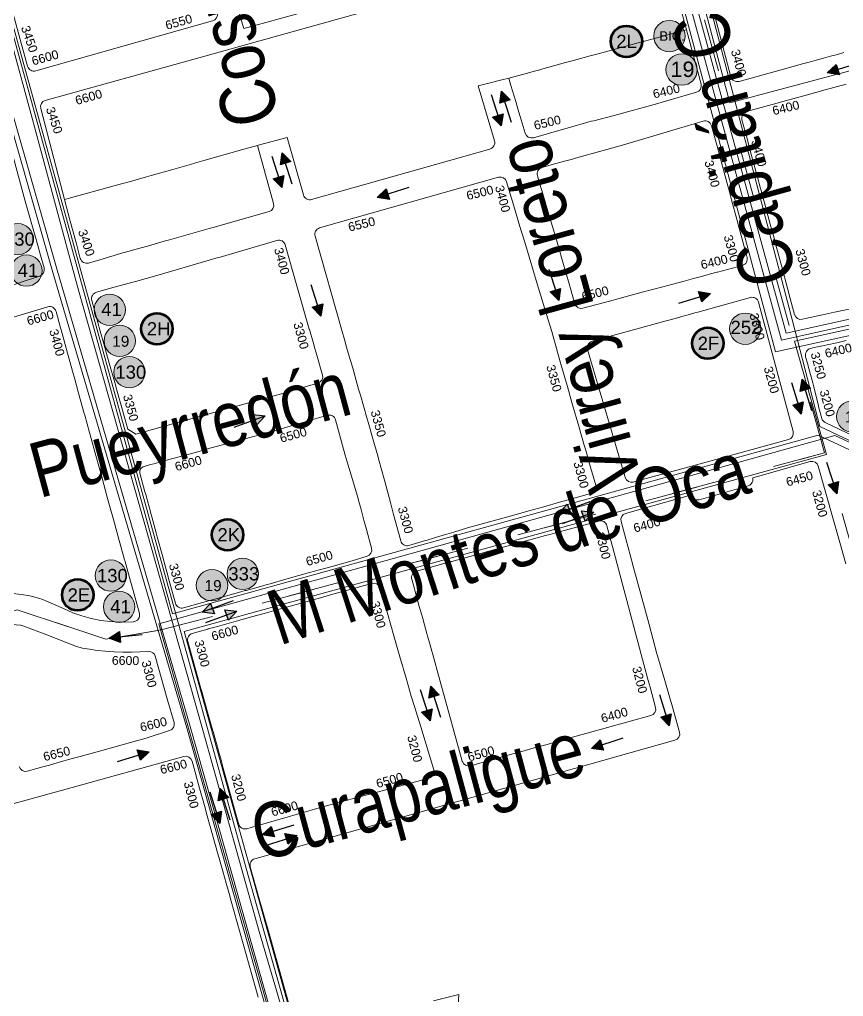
# Model space of a CAD drawing. Header units: millimetres. Extents: x 11558 to 23675, y 49449 to 61482.
# Drawn here: x 14315.5 to 14689.2, y 56535.2 to 56978.5 of the extents above; entities that cross this region are included whole.
import ezdxf

# ---------------------------------------------------------------- set-up
doc = ezdxf.new("R2010")
doc.units = ezdxf.units.MM
doc.linetypes.add('ACAD_ISO03W100', pattern=[30, 12, -18])
for name, color, linetype in [('0. plano base - nombres calles', 22, 'Continuous'), ('0. Plano Base - PLANO', 254, 'Continuous'), ('0. Plano base - sentido calles', 253, 'Continuous'), ('0.BARRIOS - DIVISIÓN', 12, 'ACAD_ISO03W100'), ('7. puesta en valor CC la lucila', 212, 'Continuous'), ('numeración', 7, 'Continuous')]:
    doc.layers.add(name, color=color, linetype=linetype)
for name, color, linetype, true_color in [('Linea 130 IDA', 7, 'Continuous', 0x26921c), ('Linea 130 REGRESO', 7, 'Continuous', 0x7a5c00), ('Linea 175', 7, 'Continuous', 0x1090da), ('Linea 19 Estación Carapachay', 7, 'Continuous', 0xa80000), ('Linea 19 Plaza Miserere', 7, 'Continuous', 0x575757), ('Linea 252', 7, 'Continuous', 0x0d2f78), ('Linea 41 Munro', 7, 'Continuous', 0xa3a300), ('Linea 41 San Cristobal', 7, 'Continuous', 0xe67300), ('Linea 707 - ex333', 7, 'Continuous', 0xad002b), ('Linea 707 - ex333 -', 7, 'Continuous', 0x616161)]:
    doc.layers.add(name, color=color, linetype=linetype, true_color=true_color)
doc.layers.add('Linea Bicentenario Original', color=7, linetype='Continuous', true_color=0x0000cc, transparency=0.5)
doc.layers.get('7. puesta en valor CC la lucila').off()
doc.styles.get("Standard").update_dxf_attribs({"font": 'arial.ttf'})

# ---------------------------------------------------------------- blocks, each defined once
blk = doc.blocks.new('MANZANAS')
at = {"layer": '0. Plano Base - PLANO', "color": 0, "linetype": 'Continuous', "lineweight": 5}
for points in [[(5633931.3, 6178470.56), (5633929.06, 6178468.49), (5633926.62, 6178466.23), (5633924.31, 6178464.08), (5633921.73, 6178461.7), (5633919.37, 6178459.51), (5633916.98, 6178457.29), (5633909.65, 6178450.5), (5633895.14, 6178437.04, -0.41624), (5633890.88, 6178437.22), (5633873.31, 6178456.44), (5633866.79, 6178463.57)], [(5633989.27, 6178370.23), (5633981.87, 6178364.06), (5633980.82, 6178363.18), (5633977.54, 6178360.45), (5633971.55, 6178355.45), (5633970.4, 6178354.49, -0.40048), (5633966.26, 6178354.77), (5633962.76, 6178358.59), (5633961.56, 6178359.9), (5633957.92, 6178363.87), (5633951.14, 6178371.26), (5633946.5, 6178376.32), (5633944.25, 6178378.77), (5633943.47, 6178379.63), (5633942.75, 6178380.41), (5633937.56, 6178386.07), (5633933.19, 6178390.82), (5633931.88, 6178392.24), (5633927.38, 6178397.13), (5633926.38, 6178398.21), (5633926.17, 6178398.44), (5633922.54, 6178402.39), (5633915.65, 6178409.88), (5633909.59, 6178416.48), (5633904.3, 6178422.23, -0.412506), (5633904.47, 6178426.45), (5633913.32, 6178434.69), (5633914.19, 6178435.5), (5633916.91, 6178438.02), (5633921.73, 6178442.5), (5633924.2, 6178444.81), (5633931.6, 6178451.68), (5633938.8, 6178458.37)], [(5633837.66, 6178474.5), (5633863.14, 6178446.74), (5633849.91, 6178434.59), (5633849.17, 6178433.92), (5633847.29, 6178432.19), (5633835.2, 6178421.09), (5633832.19, 6178418.33), (5633829.88, 6178416.18), (5633824.96, 6178411.63), (5633823.65, 6178410.42), (5633821.4, 6178408.33), (5633817.63, 6178404.85), (5633813.56, 6178401.08), (5633812.52, 6178400.11), (5633810.23, 6178397.99), (5633808.18, 6178396.09), (5633801.82, 6178390.2), (5633798.89, 6178387.6), (5633794.82, 6178383.97), (5633791.11, 6178380.66), (5633809.11, 6178361.98, -0.417649), (5633809, 6178357.71), (5633747.79, 6178300.08, -0.414811), (5633743.54, 6178300.22), (5633724.99, 6178320.01), (5633715.42, 6178311.23), (5633714.68, 6178310.53), (5633709.21, 6178305.39), (5633696.26, 6178293.19), (5633693.03, 6178290.14), (5633692.87, 6178289.99), (5633685.65, 6178283.2), (5633678.21, 6178276.2), (5633676.59, 6178274.67), (5633673.84, 6178272.08), (5633671.13, 6178269.53), (5633667.53, 6178266.19), (5633648.35, 6178248.37), (5633619.68, 6178280.08, -0.409955), (5633619.87, 6178284.29), (5633672.79, 6178333.55), (5633791.65, 6178444.81)], [(5634019.02, 6178318.31), (5634001.22, 6178317.65, -0.220025), (5633998.89, 6178318.62), (5633995.56, 6178322.26), (5633994.9, 6178323.02), (5633989.1, 6178329.74), (5633987.93, 6178331.1), (5633982.54, 6178336.88), (5633981.96, 6178337.5), (5633979.53, 6178340.1, -0.430385), (5633979.8, 6178344.45), (5633980.65, 6178345.16), (5633983.29, 6178347.36), (5633983.56, 6178347.59), (5633985.65, 6178349.33), (5633989.12, 6178352.24), (5633992.52, 6178355.08)], [(5633906.94, 6177971.49), (5633883.5, 6177996.4), (5633873.07, 6178007.49), (5633862.72, 6178018.49, -0.414592), (5633862.85, 6178022.73), (5633910.3, 6178067.27), (5633917.89, 6178074.39), (5634007.16, 6178158.28, 0.412828), (5634007.3, 6178162.51), (5633998.88, 6178171.56), (5633995.9, 6178174.68), (5633990.62, 6178180.21), (5633981.4, 6178189.85), (5633972.51, 6178199.51), (5633954.31, 6178219.26), (5633953.63, 6178220.02), (5633953.51, 6178220.14), (5633939.7, 6178235.13, -0.411642), (5633939.86, 6178239.35), (5633962.15, 6178260.25), (5633963.17, 6178259.64), (5633964.34, 6178259.41), (5633965.51, 6178259.59), (5633966.56, 6178260.15), (5633983.41, 6178276.07), (5633983.86, 6178276.69), (5633984.16, 6178277.4), (5633984.28, 6178278.17), (5633984.22, 6178278.94), (5633983.98, 6178279.67), (5633983.58, 6178280.33), (5634003.25, 6178298.78, -0.413775), (5634007.49, 6178298.64), (5634033.67, 6178270.8), (5634039.02, 6178265.11)], [(5633585.98, 6178290.29), (5633632.83, 6178239.6), (5633643.38, 6178228.33), (5633643.7, 6178227.99), (5633647.21, 6178224.24), (5633649.53, 6178221.76), (5633650.25, 6178220.99), (5633654.4, 6178216.56, -0.399861), (5633654.36, 6178212.42), (5633649.49, 6178207.39), (5633641.74, 6178199.38)], [(5633651.33, 6178189.3), (5633655.05, 6178192.93), (5633664.03, 6178201.71, -0.421793), (5633668.33, 6178201.6), (5633673.62, 6178195.9), (5633674.2, 6178195.27), (5633680.07, 6178188.94), (5633680.58, 6178188.39), (5633687.46, 6178180.98), (5633690.02, 6178178.21), (5633694.06, 6178173.85), (5633694.53, 6178173.34), (5633701.02, 6178166.34), (5633701.57, 6178165.75), (5633707.1, 6178159.78), (5633707.8, 6178159.03), (5633714.5, 6178151.81), (5633721.32, 6178144.46), (5633728.18, 6178137.06), (5633734.94, 6178129.77), (5633741.64, 6178122.58), (5633742.47, 6178121.69), (5633747.83, 6178115.92), (5633748.14, 6178115.58), (5633749.24, 6178114.4), (5633754.7, 6178108.52), (5633755.45, 6178107.71), (5633755.77, 6178107.37), (5633765.04, 6178097.42, -0.479616), (5633764.37, 6178092.79), (5633760.96, 6178090.78), (5633757.04, 6178088.84), (5633755.04, 6178087.98), (5633750.94, 6178086.47), (5633746.74, 6178085.27), (5633742.47, 6178084.37), (5633738.14, 6178083.78), (5633735.97, 6178083.6), (5633734.95, 6178083.54), (5633725.88, 6178082.97), (5633722.84, 6178082.67), (5633721.76, 6178082.5), (5633719.13, 6178082), (5633717.25, 6178081.54), (5633713.56, 6178080.38), (5633709.98, 6178078.91)], [(5633716.03, 6178066.29), (5633719.62, 6178067.85), (5633721.18, 6178068.05), (5633732.22, 6178069.39), (5633746.72, 6178070.9), (5633749.4, 6178071.56), (5633752.47, 6178072.5), (5633755.83, 6178073.7), (5633759.37, 6178075.11), (5633762.98, 6178076.68), (5633766.54, 6178078.38), (5633769.92, 6178080.13), (5633776.78, 6178083.99, -0.345421), (5633780.44, 6178083.44), (5633794.94, 6178068), (5633801.82, 6178060.68, -0.405594), (5633801.75, 6178056.5), (5633793.81, 6178048.59), (5633791.36, 6178046.3), (5633779.89, 6178035.57), (5633771.18, 6178027.42), (5633768.87, 6178025.27), (5633763.91, 6178020.64), (5633761.44, 6178018.32), (5633760.16, 6178017.12), (5633758.3, 6178015.39), (5633756.25, 6178013.47), (5633752.97, 6178010.4, -0.413616), (5633748.73, 6178010.54)], [(5633745.93, 6177986.75), (5633772.28, 6178011.28), (5633812.91, 6178049.08, -0.413712), (5633817.15, 6178048.93), (5633825.9, 6178039.56), (5633831.46, 6178033.6), (5633834.7, 6178030.13), (5633847, 6178016.96), (5633848.84, 6178014.99), (5633852.59, 6178010.97), (5633856.42, 6178006.87), (5633859.77, 6178003.29), (5633862.23, 6178000.66), (5633893.14, 6177967.61)]]:
    blk.add_lwpolyline(points, format="xyb", dxfattribs=at)
for points in [[(5633819.88, 6178371.4), (5633814.32, 6178377.13), (5633811.8, 6178379.76), (5633809.39, 6178382.29), (5633804.15, 6178387.76), (5633801.82, 6178390.2), (5633808.18, 6178396.09), (5633810.23, 6178397.99), (5633812.52, 6178400.11), (5633813.56, 6178401.08), (5633817.63, 6178404.85), (5633821.4, 6178408.33), (5633823.65, 6178410.42), (5633824.96, 6178411.63), (5633829.88, 6178416.18), (5633832.19, 6178418.33), (5633835.2, 6178421.09), (5633847.29, 6178432.19), (5633849.17, 6178433.92), (5633849.91, 6178434.59), (5633863.14, 6178446.74), (5633880.41, 6178427.94, -0.408375), (5633880.27, 6178423.74), (5633868.6, 6178412.59), (5633867.07, 6178411.15), (5633852.07, 6178397.19), (5633844.87, 6178390.84), (5633843.96, 6178390.04), (5633842.02, 6178388.23), (5633837.36, 6178383.81), (5633830.45, 6178377.27), (5633829.96, 6178376.82), (5633829.3, 6178376.24), (5633828.46, 6178375.49), (5633824.11, 6178371.32, -0.41229)], [(5633670.56, 6178351.3), (5633609.81, 6178294.21, -0.41597), (5633605.56, 6178294.36), (5633604.78, 6178295.19), (5633548.55, 6178355.75, -0.412863), (5633548.7, 6178359.98), (5633609.55, 6178417.01, -0.415676), (5633613.8, 6178416.86), (5633615.21, 6178415.34), (5633616.43, 6178414.02), (5633620.03, 6178410.14), (5633635.89, 6178393.05), (5633644.53, 6178383.73), (5633648.96, 6178378.96), (5633649.93, 6178377.91), (5633650.28, 6178377.53), (5633650.91, 6178376.86), (5633651.91, 6178375.78), (5633652.91, 6178374.7), (5633657.5, 6178369.75), (5633658.26, 6178368.94), (5633665.44, 6178361.2), (5633670.7, 6178355.53, -0.412341)], [(5633893.27, 6178413.43), (5633899.82, 6178406.31), (5633907.79, 6178397.64), (5633908.19, 6178397.2), (5633914.38, 6178390.48), (5633916.87, 6178387.79), (5633923.41, 6178380.67), (5633925.94, 6178377.92), (5633930.58, 6178372.88), (5633934.87, 6178368.21), (5633935.16, 6178367.9, -0.414876), (5633934.98, 6178363.65), (5633926.4, 6178355.78), (5633926.11, 6178355.52), (5633923.96, 6178353.55), (5633922.39, 6178352.11), (5633920.33, 6178350.23), (5633918, 6178348.09), (5633914.8, 6178345.16), (5633912.61, 6178343.16), (5633907.43, 6178338.41), (5633900.31, 6178331.88), (5633895.13, 6178327.14), (5633892.34, 6178324.58), (5633891.02, 6178323.37), (5633890.23, 6178322.65), (5633887.18, 6178319.86), (5633879.7, 6178313.01, -0.409798), (5633875.49, 6178313.16), (5633868.34, 6178320.73), (5633864.34, 6178324.97), (5633854.73, 6178335.01), (5633847.8, 6178342.21), (5633843.47, 6178346.71), (5633842.27, 6178347.96), (5633838.51, 6178351.87), (5633837.55, 6178352.87), (5633833.7, 6178356.87, -0.419096), (5633833.82, 6178361.14), (5633839.09, 6178366.05), (5633841.55, 6178368.34), (5633843.9, 6178370.53), (5633846.16, 6178372.63), (5633853.58, 6178379.53), (5633860.79, 6178386.3), (5633868.04, 6178393.31), (5633875.27, 6178400.3), (5633879.82, 6178404.7), (5633888.97, 6178413.55, -0.421511)], [(5633890.34, 6178301.64), (5633915.85, 6178325.33), (5633917.31, 6178326.7), (5633919.81, 6178329.02), (5633922.42, 6178331.44), (5633923.43, 6178332.38), (5633925.81, 6178334.59), (5633926.82, 6178335.53), (5633944.94, 6178352.38, -0.416903), (5633949.2, 6178352.2), (5633990.13, 6178307.35, -0.412145), (5633989.95, 6178303.12), (5633961.6, 6178276.89), (5633937.03, 6178254.15), (5633936.4, 6178253.56, -0.408706), (5633932.2, 6178253.69), (5633931.74, 6178254.17), (5633890.22, 6178297.36, -0.419166)], [(5633864.93, 6178186.51), (5633859.36, 6178181.1, -0.423288), (5633855.05, 6178181.24), (5633846.69, 6178190.4), (5633846.28, 6178190.86), (5633843.28, 6178194.15), (5633835.88, 6178202.27), (5633828.97, 6178209.63), (5633828.04, 6178210.62), (5633822.48, 6178216.51), (5633822, 6178217.01), (5633817.81, 6178221.45), (5633815.26, 6178224.16), (5633808.38, 6178231.45), (5633806.4, 6178233.55), (5633799.6, 6178240.74), (5633794.61, 6178246.03), (5633792.75, 6178248.01), (5633790.36, 6178250.54), (5633787.7, 6178253.35), (5633756.83, 6178286.05, -0.414606), (5633756.96, 6178290.3), (5633818.36, 6178348.1, -0.410786), (5633822.58, 6178348), (5633830.13, 6178340.16), (5633837.32, 6178332.77), (5633841.84, 6178328.13), (5633845.5, 6178324.37), (5633854.01, 6178315.62), (5633857.71, 6178311.81), (5633867.8, 6178301.45), (5633872.06, 6178297.07), (5633881.81, 6178286.77), (5633888.47, 6178279.74), (5633888.74, 6178279.45), (5633891.01, 6178277.05), (5633893.15, 6178274.79), (5633895.82, 6178271.98), (5633902.71, 6178264.7), (5633906.34, 6178260.86), (5633906.89, 6178260.29), (5633908.21, 6178258.89), (5633909.84, 6178257.17), (5633913.61, 6178253.18), (5633914.23, 6178252.53), (5633916.07, 6178250.59), (5633921.91, 6178244.42, -0.416026), (5633921.78, 6178240.17), (5633920.44, 6178238.92), (5633916.29, 6178235.04), (5633913.89, 6178232.79), (5633910.94, 6178230.03), (5633905.49, 6178224.94), (5633900.35, 6178220.13), (5633894.4, 6178214.56), (5633879.3, 6178200.44), (5633874.6, 6178195.89), (5633872.25, 6178193.6), (5633871.75, 6178193.12), (5633868.35, 6178189.83), (5633867.67, 6178189.17), (5633865.58, 6178187.13)], [(5633677.01, 6178233.39), (5633671.31, 6178227.87, -0.422322), (5633667.01, 6178228), (5633662.39, 6178233.04), (5633661.65, 6178233.85), (5633655.15, 6178240.95), (5633648.35, 6178248.37), (5633667.53, 6178266.19), (5633671.13, 6178269.53), (5633673.84, 6178272.08), (5633676.59, 6178274.67), (5633678.21, 6178276.2), (5633685.65, 6178283.2), (5633692.87, 6178289.99), (5633693.03, 6178290.14), (5633696.26, 6178293.19), (5633709.21, 6178305.39), (5633714.68, 6178310.53), (5633733.3, 6178290.55, -0.412718), (5633733.16, 6178286.32), (5633713.48, 6178267.78), (5633712.6, 6178266.97), (5633707.04, 6178261.74), (5633706.25, 6178260.99), (5633705.4, 6178260.19), (5633699.82, 6178254.94), (5633699.04, 6178254.21), (5633697.11, 6178252.39), (5633691.41, 6178247.02), (5633687.13, 6178243), (5633684.35, 6178240.38), (5633682.56, 6178238.69), (5633680, 6178236.28), (5633677.3, 6178233.67)], [(5633746.64, 6178276.27), (5633774.01, 6178247.35), (5633774.09, 6178247.27), (5633778.16, 6178242.98), (5633780.23, 6178240.79), (5633782.38, 6178238.52), (5633788.87, 6178231.67, -0.413803), (5633788.76, 6178227.43), (5633783.53, 6178222.48), (5633781.97, 6178220.99), (5633776.27, 6178215.58), (5633769.19, 6178208.95), (5633761.67, 6178201.98), (5633759.37, 6178199.85), (5633756.85, 6178197.51), (5633754.23, 6178195.09), (5633739.67, 6178181.51), (5633726.18, 6178168.87), (5633721.91, 6178169.19), (5633714.22, 6178177.35), (5633708.55, 6178183.36), (5633708.02, 6178183.93), (5633706.83, 6178185.2), (5633700.59, 6178191.86), (5633694.34, 6178198.52), (5633690.25, 6178202.91), (5633687.46, 6178205.91), (5633680.41, 6178213.48, -0.414261), (5633680.57, 6178217.72), (5633686.74, 6178223.46), (5633694.02, 6178230.24), (5633701.33, 6178237.05), (5633719.26, 6178254.23), (5633722.34, 6178257.17), (5633723.01, 6178257.81), (5633742.39, 6178276.37, -0.415928)], [(5633925.91, 6178105.45), (5633896.87, 6178136.65), (5633894.03, 6178139.7), (5633891.73, 6178142.17), (5633890.69, 6178143.29), (5633888.26, 6178145.9), (5633885.83, 6178148.51), (5633884.97, 6178149.43), (5633882.16, 6178152.45), (5633880.14, 6178154.62), (5633879.08, 6178155.77), (5633876.26, 6178158.77), (5633874.29, 6178160.9), (5633872.3, 6178163.04), (5633869.49, 6178166.06), (5633867.59, 6178168.11, -0.414737), (5633867.74, 6178172.35), (5633873.59, 6178177.77), (5633879.65, 6178183.39), (5633879.96, 6178183.68), (5633886.2, 6178189.47), (5633892.73, 6178195.52), (5633895.54, 6178198.13), (5633912.3, 6178213.68), (5633913.75, 6178215.02), (5633915.38, 6178216.54), (5633930.59, 6178230.64, -0.416247), (5633934.85, 6178230.47), (5633941.9, 6178222.76), (5633963.74, 6178198.88), (5633978.82, 6178182.4), (5633983.92, 6178176.82), (5633986.08, 6178174.46), (5633992.51, 6178167.43, -0.411594), (5633992.34, 6178163.21), (5633969.95, 6178142.36), (5633965.38, 6178138.1), (5633960.87, 6178133.9), (5633956.59, 6178129.92), (5633952.12, 6178125.75), (5633947.86, 6178121.79), (5633943.46, 6178117.69), (5633930.15, 6178105.3, -0.414243)], [(5633803.58, 6178216.35), (5633811.63, 6178207.44), (5633814.79, 6178204.16), (5633819.23, 6178199.56), (5633821.68, 6178197.01), (5633829.06, 6178189.37), (5633829.27, 6178189.14), (5633832.5, 6178185.62), (5633835.92, 6178181.9), (5633838.9, 6178178.66), (5633844.84, 6178172.2, -0.405591), (5633844.73, 6178168.02), (5633839.66, 6178163.08), (5633832.36, 6178156.25), (5633830.13, 6178154.17), (5633824.99, 6178149.37), (5633817.65, 6178142.51), (5633816.91, 6178141.82), (5633811.42, 6178136.69), (5633810.39, 6178135.72), (5633809.32, 6178134.72), (5633808.95, 6178134.38), (5633803.19, 6178128.99), (5633802.87, 6178128.69), (5633801.39, 6178127.3), (5633796.12, 6178122.38), (5633795.64, 6178121.92), (5633794.5, 6178120.86), (5633788.15, 6178114.92), (5633781.69, 6178108.88, -0.415872), (5633777.44, 6178109.03), (5633769.5, 6178117.63), (5633768.63, 6178118.56), (5633765.52, 6178121.92), (5633763.16, 6178124.48), (5633762.65, 6178125.03), (5633756.23, 6178131.97), (5633755, 6178133.3), (5633749.86, 6178138.87), (5633749.2, 6178139.58), (5633748.69, 6178140.14), (5633742.72, 6178146.6), (5633742.43, 6178146.92), (5633741.85, 6178147.53), (5633735.93, 6178153.92), (5633735.81, 6178154.11), (5633735.47, 6178154.7), (5633735.34, 6178155.13), (5633735.33, 6178156.04), (5633735.44, 6178156.48), (5633735.87, 6178157.27), (5633736.26, 6178157.64), (5633738.04, 6178159.28), (5633739.97, 6178161.05), (5633741.49, 6178162.47), (5633743.42, 6178164.27), (5633748.27, 6178168.77), (5633750.44, 6178170.79), (5633755.48, 6178175.47), (5633757.59, 6178177.43), (5633764.98, 6178184.26), (5633772.7, 6178191.3), (5633775.73, 6178194.06), (5633778.76, 6178196.82), (5633779.74, 6178197.71), (5633786.92, 6178204.62), (5633791.72, 6178209.24), (5633799.28, 6178216.5, -0.423596)], [(5633856.61, 6178158), (5633865.28, 6178148.85), (5633872.16, 6178141.59), (5633879.05, 6178134.34), (5633885.93, 6178127.08), (5633891.79, 6178120.9), (5633895.28, 6178117.36), (5633902.04, 6178110.5), (5633916.31, 6178096.02, -0.424632), (5633916.2, 6178091.71), (5633910.12, 6178086.12), (5633905.93, 6178082.27), (5633901.93, 6178078.65), (5633897.39, 6178074.44), (5633894.71, 6178071.98), (5633886.1, 6178064.07), (5633884.4, 6178062.52), (5633878.13, 6178056.76), (5633871.82, 6178050.74), (5633865.55, 6178044.76), (5633865.46, 6178044.67), (5633865.08, 6178044.31), (5633854.88, 6178034.58), (5633853.41, 6178033.17, -0.415143), (5633849.16, 6178033.28), (5633847.37, 6178035.16), (5633843.13, 6178039.73), (5633836.99, 6178046.35), (5633831.14, 6178052.66), (5633828.65, 6178055.34), (5633825.31, 6178058.94), (5633825.21, 6178059.06), (5633819.45, 6178065.22), (5633819.23, 6178065.46), (5633812.41, 6178072.72), (5633811.99, 6178073.16), (5633806.48, 6178079.04), (5633805.57, 6178080.01), (5633799.03, 6178086.98), (5633798.61, 6178087.42), (5633790.41, 6178096.16, -0.415022), (5633790.55, 6178100.4), (5633795.94, 6178105.44), (5633796.05, 6178105.54), (5633799.2, 6178108.48), (5633805.69, 6178114.54), (5633811.39, 6178119.86), (5633816.13, 6178124.28), (5633821.72, 6178129.5), (5633823.42, 6178131.08), (5633834.66, 6178141.58), (5633838.92, 6178145.55), (5633852.38, 6178158.13, -0.411903)]]:
    blk.add_lwpolyline(points, format="xyb", close=True, dxfattribs=at)
blk.add_lwpolyline([(5633988.1, 6177977.78), (5633973.39, 6178010.69), (5633964.5, 6178002.84)], dxfattribs=at)
blk = doc.blocks.new('19')
at = {"layer": 'Linea 19 Estación Carapachay', "lineweight": 211, "true_color": 0xededed}
h = blk.add_hatch(color=7, dxfattribs=at)
h.dxf.hatch_style = 1
edge = h.paths.add_edge_path()
edge.add_arc((0, 0), 7.11, 0, 360)
at = {"layer": 'Linea 19 Estación Carapachay', "lineweight": 9}
blk.add_circle((0, 0), 7.11, dxfattribs=at)
at = {"layer": 'Linea 19 Estación Carapachay', "lineweight": 15, "insert": (-3.4, 2.34), "char_height": 5, "attachment_point": 1}
blk.add_mtext_dynamic_manual_height_columns('19', width=16.4579, gutter_width=12.5, heights=[0], dxfattribs=at)
blk = doc.blocks.new('19 a cap')
at = {"layer": 'Linea 19 Plaza Miserere', "lineweight": 211, "true_color": 0xededed}
h = blk.add_hatch(color=7, dxfattribs=at)
h.dxf.hatch_style = 1
edge = h.paths.add_edge_path()
edge.add_arc((0, 0), 7.11, 0, 360)
at = {"layer": 'Linea 19 Plaza Miserere', "lineweight": 9}
blk.add_circle((0, 0), 7.11, dxfattribs=at)
at = {"layer": 'Linea 19 Plaza Miserere', "lineweight": 15, "insert": (-5.03, 3.65), "char_height": 7, "attachment_point": 1}
blk.add_mtext_dynamic_manual_height_columns('19', width=16.4579, gutter_width=12.5, heights=[0], dxfattribs=at)
blk = doc.blocks.new('41 munro')
at = {"layer": 'Linea 41 Munro', "lineweight": 211, "true_color": 0xededed}
h = blk.add_hatch(color=7, dxfattribs=at)
h.dxf.hatch_style = 1
edge = h.paths.add_edge_path()
edge.add_arc((0, 0), 7.11, 0, 360)
at = {"layer": 'Linea 41 Munro', "lineweight": 9}
blk.add_circle((0, 0), 7.11, dxfattribs=at)
at = {"layer": 'Linea 41 Munro', "color": 188, "lineweight": 211, "true_color": 0x0a090b, "insert": (-3.86, 3.14), "char_height": 6, "attachment_point": 1}
blk.add_mtext_dynamic_manual_height_columns('{\\C256;41}', width=6.7534, gutter_width=12.5, heights=[0], dxfattribs=at)
blk = doc.blocks.new('41 san crist')
at = {"layer": 'Linea 41 San Cristobal', "lineweight": 211, "true_color": 0xededed}
h = blk.add_hatch(color=7, dxfattribs=at)
h.dxf.hatch_style = 1
edge = h.paths.add_edge_path()
edge.add_arc((0, 0), 7.11, 0, 360)
at = {"layer": 'Linea 41 San Cristobal', "lineweight": 9}
blk.add_circle((0, 0), 7.11, dxfattribs=at)
at = {"layer": 'Linea 41 San Cristobal', "color": 188, "lineweight": 211, "true_color": 0x0a090b, "insert": (-3.99, 3.09), "char_height": 6, "attachment_point": 1}
blk.add_mtext_dynamic_manual_height_columns('{\\C256;41}', width=12.6335, gutter_width=12.5, heights=[0], dxfattribs=at)
blk = doc.blocks.new('130 ida')
at = {"layer": 'Linea 130 IDA', "lineweight": 211, "true_color": 0xededed}
h = blk.add_hatch(color=7, dxfattribs=at)
h.dxf.hatch_style = 1
edge = h.paths.add_edge_path()
edge.add_arc((0, 0), 7.11, 0, 360)
at = {"layer": 'Linea 130 IDA', "lineweight": 9}
blk.add_circle((0, 0), 7.11, dxfattribs=at)
at = {"layer": 'Linea 130 IDA', "lineweight": 211, "insert": (-6.31, 3.02), "char_height": 6, "attachment_point": 1}
blk.add_mtext_dynamic_manual_height_columns('130', width=19.512, gutter_width=12.5, heights=[0], dxfattribs=at)
blk = doc.blocks.new('130 vuelta')
at = {"layer": 'Linea 130 REGRESO', "lineweight": 211, "true_color": 0xededed}
h = blk.add_hatch(color=7, dxfattribs=at)
h.dxf.hatch_style = 1
edge = h.paths.add_edge_path()
edge.add_arc((0, 0), 7.11, 0, 360)
at = {"layer": 'Linea 130 REGRESO', "lineweight": 9}
blk.add_circle((0, 0), 7.11, dxfattribs=at)
at = {"layer": 'Linea 130 REGRESO', "lineweight": 211, "insert": (-6.36, 3.02), "char_height": 6, "attachment_point": 1}
blk.add_mtext_dynamic_manual_height_columns('130', width=7.0238, gutter_width=12.5, heights=[0], dxfattribs=at)
blk = doc.blocks.new('333')
at = {"layer": 'Linea 707 - ex333 -', "lineweight": 211, "true_color": 0xededed}
h = blk.add_hatch(color=7, dxfattribs=at)
h.dxf.hatch_style = 1
edge = h.paths.add_edge_path()
edge.add_arc((0, 0), 7.11, 0, 360)
at = {"layer": 'Linea 707 - ex333 -', "lineweight": 9}
blk.add_circle((0, 0), 7.11, dxfattribs=at)
at = {"layer": 'Linea 707 - ex333 -', "lineweight": 211, "insert": (-6.52, 3.09), "char_height": 6, "attachment_point": 1}
blk.add_mtext_dynamic_manual_height_columns('333', width=8.9102, gutter_width=12.5, heights=[0], dxfattribs=at)
blk = doc.blocks.new('bic. original vuelta')
at = {"layer": 'Linea Bicentenario Original', "lineweight": 211, "true_color": 0xededed, "transparency": 33554674}
h = blk.add_hatch(color=7, dxfattribs=at)
h.dxf.hatch_style = 1
edge = h.paths.add_edge_path()
edge.add_arc((0, 0), 7.11, 0, 360)
at = {"layer": 'Linea Bicentenario Original', "color": 14, "lineweight": 15, "true_color": 0x8c0d0d}
blk.add_circle((0, 0), 7.11, dxfattribs=at)
at = {"layer": 'Linea Bicentenario Original', "color": 14, "lineweight": 15, "true_color": 0x8c0d0d, "insert": (-4.55, 2.15), "char_height": 4.25, "attachment_point": 1}
blk.add_mtext_dynamic_manual_height_columns('BIC.', width=16.4579, gutter_width=12.5, heights=[0], dxfattribs=at)
blk = doc.blocks.new('252')
at = {"layer": 'Linea 252', "lineweight": 211, "true_color": 0xededed}
h = blk.add_hatch(color=7, dxfattribs=at)
h.dxf.hatch_style = 1
edge = h.paths.add_edge_path()
edge.add_arc((0, 0), 7.11, 0, 360)
at = {"layer": 'Linea 252', "lineweight": 15}
blk.add_circle((0, 0), 7.11, dxfattribs=at)
at = {"layer": 'Linea 252', "lineweight": 211, "insert": (-6.68, 3.58), "char_height": 6, "attachment_point": 1}
blk.add_mtext_dynamic_manual_height_columns('252', width=22.4945, gutter_width=12.5, heights=[0], dxfattribs=at)

msp = doc.modelspace()

# ---------------------------------------------------------------- hatches: boundary and pattern name
at = {"layer": '0. Plano base - sentido calles', "linetype": 'Continuous', "lineweight": 25, "ltscale": 2, "true_color": 0x1a1a1a}
h = msp.add_hatch(color=250, dxfattribs=at)
h.dxf.hatch_style = 1
h.paths.add_polyline_path([(14681.9, 56954.31), (14687.42, 56953.41), (14686.68, 56955.79)])
h.paths.add_polyline_path([(14681.9, 56954.31), (14686.68, 56955.79), (14685.94, 56958.18)])
h = msp.add_hatch(color=250, dxfattribs=at)
h.dxf.hatch_style = 1
h.paths.add_polyline_path([(14534.21, 56946.03), (14533.33, 56940.51), (14535.72, 56941.27)])
h.paths.add_polyline_path([(14534.21, 56946.03), (14535.72, 56941.27), (14538.1, 56942.02)])
h = msp.add_hatch(color=250, dxfattribs=at)
h.dxf.hatch_style = 1
h.paths.add_polyline_path([(14533.98, 56930.22), (14534.85, 56935.75), (14532.46, 56934.99)])
h.paths.add_polyline_path([(14533.98, 56930.22), (14532.46, 56934.99), (14530.08, 56934.23)])
h = msp.add_hatch(color=250, dxfattribs=at)
h.dxf.hatch_style = 1
h.paths.add_polyline_path([(14434.71, 56918.05), (14433.84, 56912.53), (14436.22, 56913.29)])
h.paths.add_polyline_path([(14434.71, 56918.05), (14436.22, 56913.29), (14438.6, 56914.04)])
h = msp.add_hatch(color=250, dxfattribs=at)
h.dxf.hatch_style = 1
h.paths.add_polyline_path([(14434.48, 56902.24), (14435.35, 56907.77), (14432.96, 56907.01)])
h.paths.add_polyline_path([(14434.48, 56902.24), (14432.96, 56907.01), (14430.58, 56906.25)])
h = msp.add_hatch(color=250, dxfattribs=at)
h.dxf.hatch_style = 1
h.paths.add_polyline_path([(14477.76, 56897.83), (14483.28, 56896.92), (14482.54, 56899.31)])
h.paths.add_polyline_path([(14477.76, 56897.83), (14482.54, 56899.31), (14481.8, 56901.7)])
h = msp.add_hatch(color=250, dxfattribs=at)
h.dxf.hatch_style = 1
h.paths.add_polyline_path([(14560.09, 56851.01), (14560.96, 56856.53), (14558.58, 56855.77)])
h.paths.add_polyline_path([(14560.09, 56851.01), (14558.58, 56855.77), (14556.19, 56855.02)])
h = msp.add_hatch(color=250, dxfattribs=at)
h.dxf.hatch_style = 1
h.paths.add_polyline_path([(14628.98, 56854.22), (14623.47, 56855.13), (14624.21, 56852.74)])
h.paths.add_polyline_path([(14628.98, 56854.22), (14624.21, 56852.74), (14624.95, 56850.36)])
h = msp.add_hatch(color=250, dxfattribs=at)
h.dxf.hatch_style = 1
h.paths.add_polyline_path([(14452.19, 56843.94), (14453.06, 56849.46), (14450.68, 56848.71)])
h.paths.add_polyline_path([(14452.19, 56843.94), (14450.68, 56848.71), (14448.29, 56847.95)])
h = msp.add_hatch(color=250, dxfattribs=at)
h.dxf.hatch_style = 1
h.paths.add_polyline_path([(14670.49, 56815.27), (14669.55, 56809.76), (14671.94, 56810.49)])
h.paths.add_polyline_path([(14670.49, 56815.27), (14671.94, 56810.49), (14674.34, 56811.22)])
h = msp.add_hatch(color=250, dxfattribs=at)
h.dxf.hatch_style = 1
h.paths.add_polyline_path([(14670.06, 56799.47), (14671, 56804.98), (14668.61, 56804.25)])
h.paths.add_polyline_path([(14670.06, 56799.47), (14668.61, 56804.25), (14666.22, 56803.53)])
h = msp.add_hatch(color=250, dxfattribs=at)
h.dxf.hatch_style = 1
h.paths.add_polyline_path([(14426.92, 56798.66), (14421.37, 56799.29), (14422.23, 56796.94)])
h.paths.add_polyline_path([(14426.92, 56798.66), (14422.23, 56796.94), (14423.09, 56794.6)])
h = msp.add_hatch(color=250, dxfattribs=at)
h.dxf.hatch_style = 1
h.paths.add_polyline_path([(14686.23, 56763.33), (14687.04, 56768.86), (14684.66, 56768.08)])
h.paths.add_polyline_path([(14686.23, 56763.33), (14684.66, 56768.08), (14682.29, 56767.3)])
h = msp.add_hatch(color=250, dxfattribs=at)
h.dxf.hatch_style = 1
h.paths.add_polyline_path([(14560.14, 56754.47), (14565.7, 56753.84), (14564.84, 56756.19)])
h.paths.add_polyline_path([(14560.14, 56754.47), (14564.84, 56756.19), (14563.98, 56758.53)])
h = msp.add_hatch(color=250, dxfattribs=at)
h.dxf.hatch_style = 1
h.paths.add_polyline_path([(14575.95, 56754.93), (14570.39, 56755.56), (14571.25, 56753.21)])
h.paths.add_polyline_path([(14575.95, 56754.93), (14571.25, 56753.21), (14572.11, 56750.86)])
h = msp.add_hatch(color=250, dxfattribs=at)
h.dxf.hatch_style = 1
h.paths.add_polyline_path([(14398.35, 56709.52), (14403.91, 56708.89), (14403.05, 56711.24)])
h.paths.add_polyline_path([(14398.35, 56709.52), (14403.05, 56711.24), (14402.19, 56713.59)])
h = msp.add_hatch(color=250, dxfattribs=at)
h.dxf.hatch_style = 1
h.paths.add_polyline_path([(14414.16, 56709.98), (14408.6, 56710.61), (14409.46, 56708.26)])
h.paths.add_polyline_path([(14414.16, 56709.98), (14409.46, 56708.26), (14410.32, 56705.92)])
h = msp.add_hatch(color=250, dxfattribs=at)
h.dxf.hatch_style = 1
h.paths.add_polyline_path([(14356.14, 56697.84), (14361.35, 56695.82), (14361.12, 56698.31)])
h.paths.add_polyline_path([(14356.14, 56697.84), (14361.12, 56698.31), (14360.88, 56700.8)])
h = msp.add_hatch(color=250, dxfattribs=at)
h.dxf.hatch_style = 1
h.paths.add_polyline_path([(14502.01, 56676.06), (14501.14, 56670.54), (14503.52, 56671.3)])
h.paths.add_polyline_path([(14502.01, 56676.06), (14503.52, 56671.3), (14505.9, 56672.05)])
h = msp.add_hatch(color=250, dxfattribs=at)
h.dxf.hatch_style = 1
h.paths.add_polyline_path([(14501.78, 56660.25), (14502.65, 56665.78), (14500.27, 56665.02)])
h.paths.add_polyline_path([(14501.78, 56660.25), (14500.27, 56665.02), (14497.88, 56664.26)])
h = msp.add_hatch(color=250, dxfattribs=at)
h.dxf.hatch_style = 1
h.paths.add_polyline_path([(14610.22, 56657.93), (14611.16, 56663.44), (14608.77, 56662.72)])
h.paths.add_polyline_path([(14610.22, 56657.93), (14608.77, 56662.72), (14606.38, 56661.99)])
h = msp.add_hatch(color=250, dxfattribs=at)
h.dxf.hatch_style = 1
h.paths.add_polyline_path([(14574.89, 56647.77), (14580.42, 56646.93), (14579.65, 56649.31)])
h.paths.add_polyline_path([(14574.89, 56647.77), (14579.65, 56649.31), (14578.88, 56651.69)])
h = msp.add_hatch(color=250, dxfattribs=at)
h.dxf.hatch_style = 1
h.paths.add_polyline_path([(14374.35, 56646.22), (14368.84, 56647.13), (14369.58, 56644.74)])
h.paths.add_polyline_path([(14374.35, 56646.22), (14369.58, 56644.74), (14370.32, 56642.35)])
h = msp.add_hatch(color=250, dxfattribs=at)
h.dxf.hatch_style = 1
h.paths.add_polyline_path([(14406.55, 56629.53), (14405.68, 56624.01), (14408.06, 56624.77)])
h.paths.add_polyline_path([(14406.55, 56629.53), (14408.06, 56624.77), (14410.44, 56625.52)])
h = msp.add_hatch(color=250, dxfattribs=at)
h.dxf.hatch_style = 1
h.paths.add_polyline_path([(14406.32, 56613.72), (14407.19, 56619.24), (14404.81, 56618.49)])
h.paths.add_polyline_path([(14406.32, 56613.72), (14404.81, 56618.49), (14402.42, 56617.73)])
h = msp.add_hatch(color=250, dxfattribs=at)
h.dxf.hatch_style = 1
h.paths.add_polyline_path([(14425.58, 56608.47), (14431.1, 56607.58), (14430.35, 56609.97)])
h.paths.add_polyline_path([(14425.58, 56608.47), (14430.35, 56609.97), (14429.6, 56612.35)])
h = msp.add_hatch(color=250, dxfattribs=at)
h.dxf.hatch_style = 1
h.paths.add_polyline_path([(14441.39, 56608.2), (14435.87, 56609.08), (14436.62, 56606.7)])
h.paths.add_polyline_path([(14441.39, 56608.2), (14436.62, 56606.7), (14437.37, 56604.31)])
at = {"layer": 'Linea 175', "lineweight": 211, "true_color": 0xededed}
h = msp.add_hatch(color=7, dxfattribs=at)
h.dxf.hatch_style = 1
edge = h.paths.add_edge_path()
edge.add_arc((14590.78, 56968.6), 7.11, 0, 360)
h = msp.add_hatch(color=7, dxfattribs=at)
h.dxf.hatch_style = 1
edge = h.paths.add_edge_path()
edge.add_arc((14377.84, 56838.17), 7.11, 0, 360)
h = msp.add_hatch(color=7, dxfattribs=at)
h.dxf.hatch_style = 1
edge = h.paths.add_edge_path()
edge.add_arc((14627.71, 56831.62), 7.11, 0, 360)
h = msp.add_hatch(color=7, dxfattribs=at)
h.dxf.hatch_style = 1
edge = h.paths.add_edge_path()
edge.add_arc((14409.88, 56744.7), 7.11, 0, 360)
h = msp.add_hatch(color=7, dxfattribs=at)
h.dxf.hatch_style = 1
edge = h.paths.add_edge_path()
edge.add_arc((14341.9, 56717.4), 7.11, 0, 360)
at = {"layer": 'Linea Bicentenario Original', "lineweight": 15, "true_color": 0x8c0d0d}
h = msp.add_hatch(dxfattribs=at)
h.set_pattern_fill('AR-HBONE', color=14)
h.set_pattern_definition([(45, (-232.72, 3664.34), (1e-14, 143.6841), [304.8, -101.6]), (135, (-160.88, 3736.18), (1e-14, 143.6841), [304.8, -101.6])])
h.paths.add_polyline_path([(14608.12, 56974.13, 1), (14616.48, 56974.13, 1)])
h.paths.add_polyline_path([(14608.74, 56971.49), (14616.78, 56971.49), (14616.78, 56976.64), (14608.74, 56976.64)], flags=9)

# ---------------------------------------------------------------- linework, layer by layer
at = {"layer": '0. Plano base - sentido calles', "color": 250, "linetype": 'Continuous', "lineweight": 25, "ltscale": 2, "true_color": 0x1a1a1a}
for points in [[(14696.23, 56958.76), (14681.9, 56954.31), (14685.94, 56958.18), (14687.42, 56953.41), (14681.9, 56954.31)], [(14529.44, 56944.52), (14533.98, 56930.22), (14530.08, 56934.23), (14534.85, 56935.75), (14533.98, 56930.22)], [(14538.74, 56931.74), (14534.21, 56946.03), (14538.1, 56942.02), (14533.33, 56940.51), (14534.21, 56946.03)], [(14429.94, 56916.54), (14434.48, 56902.24), (14430.58, 56906.25), (14435.35, 56907.77), (14434.48, 56902.24)], [(14439.24, 56903.76), (14434.71, 56918.05), (14438.6, 56914.04), (14433.84, 56912.53), (14434.71, 56918.05)], [(14492.09, 56902.27), (14477.76, 56897.83), (14481.8, 56901.7), (14483.28, 56896.92), (14477.76, 56897.83)], [(14555.55, 56865.31), (14560.09, 56851.01), (14556.19, 56855.02), (14560.96, 56856.53), (14560.09, 56851.01)], [(14447.65, 56858.24), (14452.19, 56843.94), (14448.29, 56847.95), (14453.06, 56849.46), (14452.19, 56843.94)], [(14614.65, 56849.78), (14628.98, 56854.22), (14624.95, 56850.36), (14623.47, 56855.13), (14628.98, 56854.22)], [(14665.71, 56813.82), (14670.06, 56799.47), (14666.22, 56803.53), (14671, 56804.98), (14670.06, 56799.47)], [(14674.85, 56800.92), (14670.49, 56815.27), (14674.34, 56811.22), (14669.55, 56809.76), (14670.49, 56815.27)], [(14412.84, 56793.5), (14426.92, 56798.66), (14423.09, 56794.6), (14421.37, 56799.29), (14426.92, 56798.66)], [(14681.54, 56777.58), (14686.23, 56763.33), (14682.29, 56767.3), (14687.04, 56768.86), (14686.23, 56763.33)], [(14574.23, 56759.63), (14560.14, 56754.47), (14563.98, 56758.53), (14565.7, 56753.84), (14560.14, 56754.47)], [(14561.86, 56749.77), (14575.95, 56754.93), (14572.11, 56750.86), (14570.39, 56755.56), (14575.95, 56754.93)], [(14412.44, 56714.68), (14398.35, 56709.52), (14402.19, 56713.59), (14403.91, 56708.89), (14398.35, 56709.52)], [(14400.07, 56704.82), (14414.16, 56709.98), (14410.32, 56705.92), (14408.6, 56710.61), (14414.16, 56709.98)], [(14371.07, 56699.26), (14356.14, 56697.84), (14360.88, 56700.8), (14361.35, 56695.82), (14356.14, 56697.84)], [(14506.55, 56661.77), (14502.01, 56676.06), (14505.9, 56672.05), (14501.14, 56670.54), (14502.01, 56676.06)], [(14497.24, 56674.55), (14501.78, 56660.25), (14497.88, 56664.26), (14502.65, 56665.78), (14501.78, 56660.25)], [(14605.87, 56672.29), (14610.22, 56657.93), (14606.38, 56661.99), (14611.16, 56663.44), (14610.22, 56657.93)], [(14589.16, 56652.4), (14574.89, 56647.77), (14578.88, 56651.69), (14580.42, 56646.93), (14574.89, 56647.77)], [(14360.03, 56641.78), (14374.35, 56646.22), (14370.32, 56642.35), (14368.84, 56647.13), (14374.35, 56646.22)], [(14401.78, 56628.02), (14406.32, 56613.72), (14402.42, 56617.73), (14407.19, 56619.24), (14406.32, 56613.72)], [(14411.09, 56615.23), (14406.55, 56629.53), (14410.44, 56625.52), (14405.68, 56624.01), (14406.55, 56629.53)], [(14439.89, 56612.97), (14425.58, 56608.47), (14429.6, 56612.35), (14431.1, 56607.58), (14425.58, 56608.47)], [(14427.08, 56603.7), (14441.39, 56608.2), (14437.37, 56604.31), (14435.87, 56609.08), (14441.39, 56608.2)]]:
    msp.add_lwpolyline(points, dxfattribs=at)
at = {"layer": '0.BARRIOS - DIVISIÓN', "color": 14, "lineweight": 18, "ltscale": 2}
for points in [[(15715, 57785.56), (15659.17, 57980.29), (15600.3, 58166.89), (14700.29, 57882.38), (13687.9, 57563.48), (13967.63, 56603.49), (14314.52, 56710.66), (14354.72, 56697.3), (14379.79, 56701.5), (14680.7, 56781.83), (14509.55, 57399.16), (14769.24, 57483.68), (15026.71, 57568.38), (15362.99, 57676.67), (15715, 57785.56)], [(16418.59, 58130.89), (16249.98, 58111.94), (16083.83, 58079.19), (15820.55, 58019.73), (15876.26, 57767.08), (15937.04, 57702.15), (16048.38, 57371.67), (16080.77, 57272.05), (16119.78, 56977.46), (16114.28, 56971.06), (16127.11, 56864.76), (15822.26, 56799.18), (15619.96, 56789.72), (15441.36, 56374.38), (15242.07, 56442.67), (14737.19, 56476.17), (14744.95, 56558.25), (14680.7, 56781.83), (14379.79, 56701.5), (14354.72, 56697.3), (14314.52, 56710.66), (13967.63, 56603.49), (14252.98, 55490.76)]]:
    msp.add_lwpolyline(points, dxfattribs=at)
at = {"layer": 'Linea 130 IDA', "lineweight": 15}
msp.add_lwpolyline([(14101.84, 57694.45), (14172.88, 57438.33), (14215.88, 57286.45), (14299.36, 56981.16), (14332.43, 56865.35), (14392.95, 56657.69), (14408.52, 56602.73), (14438.2, 56497.4), (14424.87, 56302.33), (14760.27, 56278.65), (14909.39, 56268.92), (15072.38, 56257.85), (15174.63, 56250.73), (15289.92, 56242.57), (15331.75, 56230.08), (15381.49, 56215.58), (15524.26, 56220.83), (15624.41, 56224.95), (15751.39, 56229.84), (15772.5, 56230.17), (15997.99, 56238.27), (16053.09, 56142.08), (16105.97, 56053.89)], dxfattribs=at)
at = {"layer": 'Linea 130 REGRESO', "lineweight": 15}
msp.add_lwpolyline([(14788.1, 56285.07), (14495.76, 56304.94), (14432.93, 56309.55), (14443.62, 56466.06), (14445.34, 56492.95), (14436.2, 56523.97), (14424.19, 56564.64), (14396.5, 56663.67), (14372.02, 56750.41), (14341.99, 56856.76), (14321.2, 56933.77), (14301.21, 57007.28), (14268.22, 57125.84), (14221.97, 57289.13), (14111.43, 57694.77)], dxfattribs=at)
at = {"layer": 'Linea 175', "lineweight": 211}
for centre in [(14590.78, 56968.6), (14377.84, 56838.17), (14627.71, 56831.62), (14409.88, 56744.7), (14341.9, 56717.4)]:
    msp.add_circle(centre, 7.11, dxfattribs=at)
at = {"layer": 'Linea 19 Estación Carapachay', "lineweight": 15}
msp.add_lwpolyline([(17174.57, 57457.89), (16228.33, 57449.93), (16211.2, 57515.81), (16015.52, 57480.55), (15669.16, 57406.27), (15711.4, 57217.13), (15743.6, 57063.68), (15399.68, 56990.41), (15347.23, 56923.77), (15246.23, 57002.42), (14957.3, 56625.37), (14847.19, 56710.57), (14677.77, 56789.89), (14384.87, 56708.79), (14291.21, 57049.12), (14386.89, 57077.08), (14404.23, 57017.47)], dxfattribs=at)
at = {"layer": 'Linea 19 Plaza Miserere', "lineweight": 15}
msp.add_lwpolyline([(14404.23, 57017.47), (14417.27, 56974.43), (14610.89, 57027.6), (14663.32, 56836.24), (14866.79, 56881.23), (15053.21, 56739.51), (15195.67, 56926.28), (15399.22, 56769.78), (15530.28, 56941.29), (15645.46, 56965.96), (15612.56, 57114.9), (15971.32, 57192.62), (15966.62, 57265.62), (15949.43, 57348.74), (16123.55, 57387.22), (16119.97, 57442.43), (16225.69, 57443.45), (16603.31, 57447.28), (17595.39, 57454.36)], dxfattribs=at)
at = {"layer": 'Linea 252', "lineweight": 15}
for points in [[(15030.41, 56960.52), (14944.18, 57027.09), (14839.34, 56999.48), (14876.95, 56868.51), (14932.75, 56825.51), (14894.82, 56774.64), (14846.48, 56714.62), (14678.48, 56793.91), (14666.35, 56841.23), (14618.16, 57024.97), (14590.37, 57128.68), (14573.09, 57189.91), (14535.04, 57327.6), (14514.74, 57400.21), (14476.79, 57536.08), (14395.24, 57511.47), (14443.01, 57355.49), (14247.88, 57300.06), (14069.1, 57245.19), (13976.5, 57215.44), (13796.67, 57155.63)], [(15040.41, 56950.23), (14896.3, 56766.48), (14781.63, 56854.82), (14658.47, 56827.75), (14611.18, 57004.78), (14560.38, 57194.07), (14513.02, 57366.13), (14424.54, 57341.09), (14326.22, 57313), (14220.24, 57282.3), (14193.32, 57273.78), (14004.57, 57214.1), (13814.62, 57153), (13892.7, 56873.36)]]:
    msp.add_lwpolyline(points, dxfattribs=at)
at = {"layer": 'Linea 41 Munro', "lineweight": 15}
msp.add_lwpolyline([(14524.44, 57683.28), (14442.32, 57657.37), (14522.09, 57371.6), (14224.16, 57288.35), (14292.71, 57047.46), (14359.83, 56804.82), (14419.25, 56590.15), (14446.79, 56492.79), (14433.63, 56306.35), (14762.51, 56284.84), (15297.8, 56248.83), (15385.24, 56223.33), (16032.78, 56248.1), (16758.65, 56286.58)], dxfattribs=at)
at = {"layer": 'Linea 41 San Cristobal', "lineweight": 15}
msp.add_lwpolyline([(16676.89, 55966.27), (16516, 55959.55), (16408.43, 55954.98), (16294.49, 55950.4), (16163.97, 55945.79), (15995.32, 56236.01), (15380.96, 56213.9), (15289.72, 56241.17), (14693.23, 56282.54), (14422.52, 56301.5), (14436.52, 56497.27), (14391.33, 56657.14), (14330.32, 56864.83), (14297.16, 56980.55), (14213.56, 57286.05), (14170.72, 57437.63), (14564.68, 57565.26), (14649.96, 57299.71)], dxfattribs=at)
at = {"layer": 'Linea 707 - ex333', "lineweight": 15}
msp.add_lwpolyline([(14418.69, 56035.24), (14434.01, 56302.72), (14448.16, 56492.87), (14390.15, 56700.8), (14681.55, 56781.19), (14666.99, 56832.56), (14868.04, 56876.75), (15049.24, 56739.24), (15246.82, 56996.72), (15148.91, 57071.52), (15023.27, 57567.06), (14956.4, 57785.2), (14862.37, 58079.84)], dxfattribs=at)
at = {"layer": 'Linea 707 - ex333 -', "lineweight": 15}
msp.add_lwpolyline([(15004.08, 58006.28), (15054.81, 57852.71), (15244.59, 57103.36), (15293.85, 57066.81), (15041.63, 56739.12), (14859.16, 56708.95), (14685.35, 56789.76), (14378.63, 56704.23), (14437.37, 56497.75), (14423.5, 56295.82), (14380.05, 55543.62), (14849.02, 55741.12), (15259.02, 55813.38), (15254.74, 55758.99), (16074.96, 55789.16), (16068.71, 55940.22), (16290.82, 55948.33), (16284.29, 56100.61), (16770.05, 56119.2)], dxfattribs=at)
at = {"layer": 'Linea Bicentenario Original', "color": 165, "lineweight": 15, "true_color": 0x5e67af}
msp.add_lwpolyline([(15270.98, 55841.13), (15303.12, 56210.79), (15306.61, 56259.54), (15308.31, 56438.81), (15406.27, 56573.26), (14854.52, 56998.39), (14749.43, 56970.5), (14637.67, 56940.75), (14607.88, 57053.45), (14521.81, 57365.09), (14439.6, 57659.67), (14522.03, 57686.2), (14481.91, 57812.46), (14577.15, 57843.46), (14596.74, 57789.27)], dxfattribs=at)
at = {"layer": 'Linea Bicentenario Original', "color": 14, "lineweight": 15, "true_color": 0x8c0d0d}
msp.add_lwpolyline([(15474.96, 54947.17), (15468.93, 55089.76), (15461.99, 55309.98), (15977.84, 55329.01), (15960.47, 55789.33), (15248.52, 55763.91), (15288.68, 56244.77), (15306.84, 56249.45), (15374.45, 56229.18), (15460.68, 56430.05), (14880.38, 56875.57), (14873.65, 56880.39), (14661.17, 56833), (14471.07, 57529.64), (14658.37, 57592.11), (14605.15, 57763.93)], dxfattribs=at)

# ---------------------------------------------------------------- block references
at = {"layer": '0. Plano Base - PLANO', "color": 28, "lineweight": 5, "true_color": 0x0d0d0d, "rotation": 332.5463477508169}
msp.add_blockref('MANZANAS', (-7833237.48, -2828296.13), dxfattribs=at)
at = {"layer": '7. puesta en valor CC la lucila', "color": 250, "lineweight": 30, "rotation": 332.5463477508169}
msp.add_blockref('MANZANAS', (-7833237.48, -2828296.13), dxfattribs=at)
at = {"layer": 'Linea 130 IDA', "lineweight": 15}
for p in [(14314.76, 56878.87), (14356.95, 56726.17)]:
    msp.add_blockref('130 ida', p, dxfattribs=at)
at = {"layer": 'Linea 130 REGRESO', "lineweight": 15}
msp.add_blockref('130 vuelta', (14365.35, 56818.51), dxfattribs=at)
at = {"layer": 'Linea 19 Estación Carapachay', "color": 188, "lineweight": 15, "true_color": 0x0a090b}
for p in [(14360.96, 56832.69), (14693.23, 56798.36), (14402.82, 56721.79)]:
    msp.add_blockref('19', p, dxfattribs=at)
at = {"layer": 'Linea 19 Plaza Miserere', "color": 188, "lineweight": 15, "true_color": 0x0a090b}
msp.add_blockref('19 a cap', (14615.83, 56955.79), dxfattribs=at)
at = {"layer": 'Linea 252', "lineweight": 15}
msp.add_blockref('252', (14644.69, 56838.23), dxfattribs=at)
at = {"layer": 'Linea 41 Munro', "color": 188, "lineweight": 15, "true_color": 0x0a090b}
msp.add_blockref('41 munro', (14356.42, 56846.81), dxfattribs=at)
at = {"layer": 'Linea 41 San Cristobal', "color": 188, "lineweight": 15, "true_color": 0x0a090b}
for p in [(14318.65, 56864.57), (14360.65, 56712.03)]:
    msp.add_blockref('41 san crist', p, dxfattribs=at)
at = {"layer": 'Linea 707 - ex333 -', "lineweight": 15}
msp.add_blockref('333', (14416.77, 56726.92), dxfattribs=at)
at = {"layer": 'Linea Bicentenario Original', "lineweight": 15}
msp.add_blockref('bic. original vuelta', (14610.3, 56971.01), dxfattribs=at)

# ---------------------------------------------------------------- texts
at = {"layer": '0. plano base - nombres calles', "color": 250, "lineweight": 15, "true_color": 0x1a1a1a, "char_height": 25, "attachment_point": 1}
for s, insert, rotation in [('\\pt100;{\\fArial Narrow|b0|i0|c0|p34;Cosme Argerich}', (14409.79, 56927.42), 105.4434), ('{\\fArial Narrow|b0|i0|c0|p34;Capitán Cajaraville}', (14644.41, 56854.97), 105.3703), ('{\\fArial Narrow|b0|i0|c0|p34;Virrey Loreto}', (14574.19, 56762.1), 105.3966), ('\\pt28;{\\fArial Narrow|b0|i0|c0|p34;Pueyrredón}', (14317.96, 56785.38), 15.0674), ('{\\fArial Narrow|b0|i0|c0|p34;M Montes de Oca}', (14425.62, 56718.09), 17.9799), ('\\pt100;{\\fArial Narrow|b0|i0|c0|p34;Curapaligue}', (14418.27, 56620.45), 15.0674)]:
    msp.add_mtext_dynamic_manual_height_columns(s, width=329.255, gutter_width=12.5, heights=[0], dxfattribs=dict(at, insert=insert, rotation=rotation))
at = {"layer": 'Linea 175', "lineweight": 211, "char_height": 5.992, "attachment_point": 1}
for s, insert in [('2L', (14586.2, 56971.6)), ('2H', (14373.26, 56841.18)), ('2F', (14623.12, 56834.62)), ('2K', (14405.3, 56747.71)), ('2E', (14337.32, 56720.4))]:
    msp.add_mtext_dynamic_manual_height_columns(s, width=9.5749, gutter_width=12.5, heights=[0], dxfattribs=dict(at, insert=insert))
at = {"layer": 'numeración', "color": 251, "true_color": 0x606162, "char_height": 4, "attachment_point": 1}
for s, insert, rotation in [('6550', (14381.21, 56977.67), 15.7737), ('\\pt12;3450', (14319.91, 56976.22), 288.7456), ('6600', (14320.58, 56961.5), 15.7737), ('\\pt12;3400', (14642.02, 56965.38), 285.3077), ('6600', (14340.35, 56943.58), 15.7737), ('6400', (14602.4, 56946.56), 13.6627), ('\\pt12;3450', (14331.2, 56939.34), 288.7456), ('6400', (14656.59, 56938.97), 13.6627), ('6500', (14548.42, 56932.28), 13.6627), ('\\pt12;3400', (14651.22, 56924.44), 285.3077), ('\\pt12;3400', (14629.99, 56915.07), 285.3077), ('6500', (14517.82, 56900.45), 13.6627), ('\\pt12;3400', (14534.99, 56903.69), 285.3077), ('6550', (14464.18, 56886.14), 13.6627), ('\\pt12;3400', (14345.78, 56883.77), 288.7456), ('\\pt12;3300', (14638.73, 56881.22), 285.3077), ('\\pt12;3400', (14434.81, 56875.44), 285.3077), ('6400', (14624.09, 56869.03), 13.6627), ('\\pt12;3300', (14671.26, 56874.89), 285.3077), ('6500', (14570.11, 56854.75), 13.6627), ('6600', (14318.38, 56843.5), 15.7737), ('\\pt12;3300', (14650.42, 56845.71), 285.3077), ('\\pt12;3300', (14443.54, 56841.6), 285.3077), ('\\pt12;3400', (14332.81, 56838.44), 285.3077), ('6400', (14680.41, 56828.82), 13.6627), ('\\pt12;3250', (14678.17, 56827.99), 285.3077), ('\\pt12;3350', (14558.25, 56822.25), 285.3077), ('\\pt12;3200', (14656.91, 56821.53), 285.3077), ('\\pt12;3200', (14682.25, 56810.95), 285.3077), ('\\pt12;3350', (14366.26, 56808.88), 285.3077), ('\\pt12;3350', (14478.6, 56801.71), 285.3077), ('6500', (14433.16, 56790.27), 15.6751), ('6600', (14385.55, 56777.39), 15.6751), ('\\pt12;3300', (14570.58, 56778.47), 285.3077), ('6450', (14662.77, 56770.42), 15.6751), ('\\pt12;3200', (14678.83, 56765.38), 285.4227), ('\\pt12;3300', (14490.93, 56757.93), 285.3077), ('6400', (14593.55, 56749.5), 15.6751), ('3300', (14580.62, 56746.27), 284.575), ('6500', (14444.96, 56734.33), 15.6751), ('\\pt12;3300', (14387.1, 56732.16), 285.3077), ('3300', (14478.6, 56715.02), 284.575), ('6600', (14402.12, 56700.45), 15.6751), ('3300', (14398.74, 56697.38), 284.575), ('6600', (14357.41, 56689.72), 359.3068), ('3300', (14374.69, 56688.07), 284.575), ('3200', (14597.23, 56685.39), 284.575), ('6400', (14578.8, 56663.17), 15.6751), ('6600', (14369.75, 56659.16), 13.9248), ('3200', (14495.2, 56654.14), 284.575), ('6650', (14325.86, 56645.82), 13.9248), ('6500', (14518.33, 56645.62), 15.6751), ('6600', (14378.86, 56639.92), 13.9248), ('3200', (14415.34, 56636.49), 284.575), ('6500', (14476.83, 56633.55), 15.6751), ('3300', (14393.81, 56633.22), 284.575), ('6600', (14429.21, 56620.67), 15.6751)]:
    msp.add_mtext_dynamic_manual_height_columns(s, width=16.0314, gutter_width=12.5, heights=[0], dxfattribs=dict(at, insert=insert, rotation=rotation))

doc.saveas('drawing.dxf')
